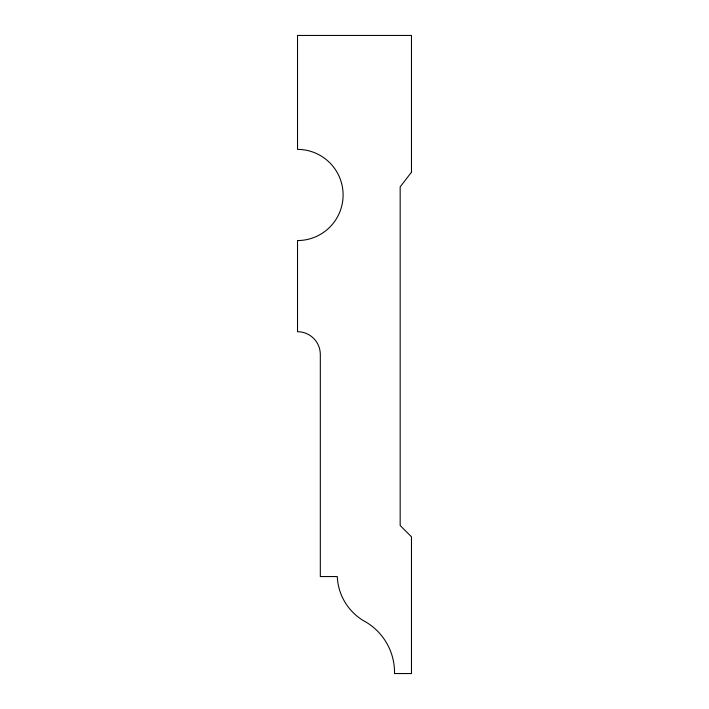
<?xml version="1.0" encoding="UTF-8"?>
<svg xmlns="http://www.w3.org/2000/svg" width="709" height="709" viewBox="0 0 709 709"><rect width="100%" height="100%" fill="white"/><g stroke="black" fill="none" stroke-linecap="round" stroke-linejoin="round"><path stroke-width="1.06" d="M411.477 172.19L400.168 186.866L400.168 525.52L411.477 536.81L411.477 673.55L394.514 673.55A58.661 58.661 0 0 0 366.349 622.298A54.203 54.203 0 0 1 337.271 576.559L320.317 576.559L320.317 354.5A22.785 22.785 0 0 0 297.523 331.715L297.523 240.555A45.58 45.58 0 0 0 343.103 194.975A45.58 45.58 0 0 0 297.523 149.395L297.523 35.45L411.477 35.45L411.477 172.19"/></g></svg>
